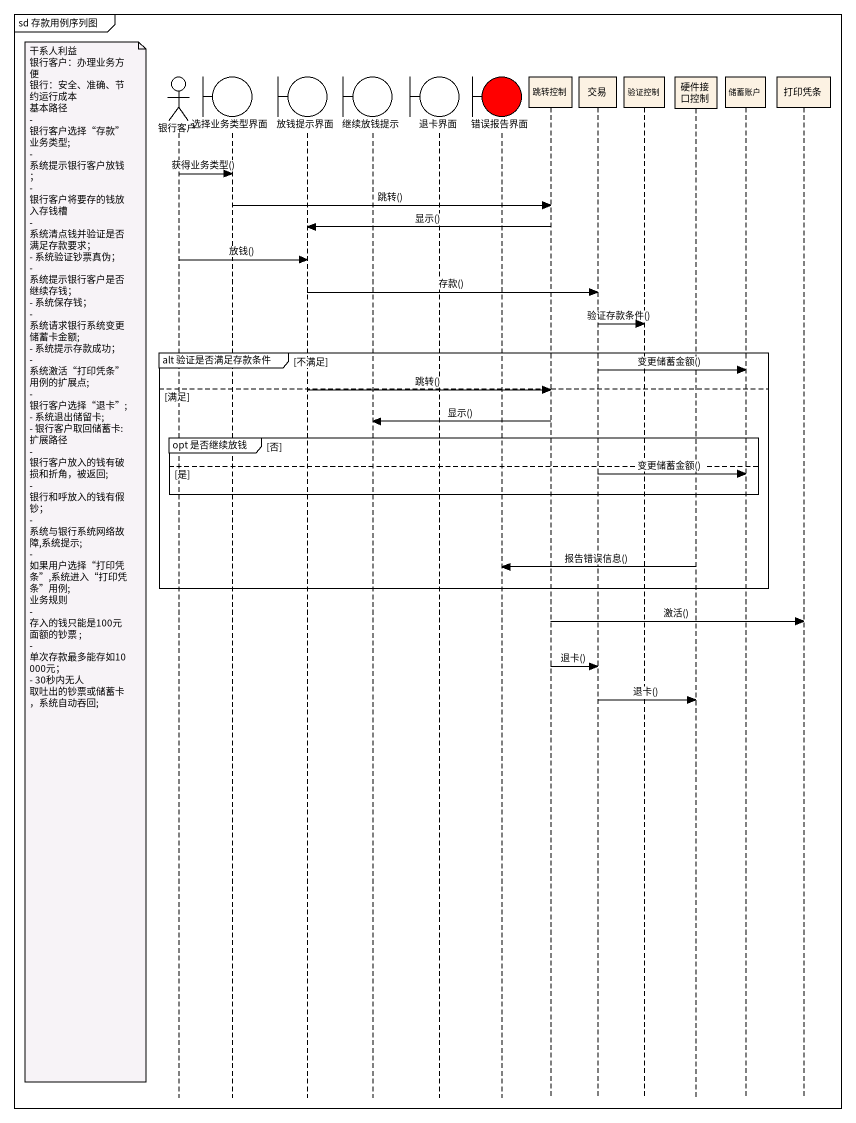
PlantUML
@startuml
mainframe sd 存款用例序列图
hide footbox
actor 银行客户
boundary 选择业务类型界面
boundary 放钱提示界面
boundary 继续放钱提示
boundary 退卡界面
boundary 错误报告界面 #FF0000
participant 跳转控制
participant 交易
participant 验证控制
participant 硬件接口控制
participant 储蓄账户
participant 打印凭条

银行客户 -> 选择业务类型界面 : 获得业务类型()
选择业务类型界面 -> 跳转控制 : 跳转()
跳转控制 -> 放钱提示界面 : 显示()
银行客户 -> 放钱提示界面 : 放钱()
放钱提示界面 -> 交易 : 存款()
交易 -> 验证控制 : 验证存款条件()
group alt 验证是否满足存款条件 [不满足]
  交易 -> 储蓄账户 : 变更储蓄金额()
else 满足
  放钱提示界面 -> 跳转控制 : 跳转()
  跳转控制 -> 继续放钱提示 : 显示()
  group opt 是否继续放钱 [否]
  else 是
    交易 -> 储蓄账户 : 变更储蓄金额()
  end
  note left of 银行客户
    干系人利益
    银行客户：办理业务方便
    银行：安全、准确、节约运行成本
    基本路径
    - 银行客户选择“存款”业务类型;
    - 系统提示银行客户放钱；
    - 银行客户将要存的钱放入存钱槽
    - 系统清点钱并验证是否满足存款要求；
    - 系统验证钞票真伪；
    - 系统提示银行客户是否继续存钱；
    - 系统保存钱；
    - 系统请求银行系统变更储蓄卡金额;
    - 系统提示存款成功；
    - 系统激活“打印凭条”用例的扩展点;
    - 银行客户选择“退卡”;
    - 系统退出储留卡;
    - 银行客户取回储蓄卡:
    扩展路径
    - 银行客户放入的钱有破损和折角，被返回;
    - 银行和呼放入的钱有假钞；
    - 系统与银行系统网络故障,系统提示;
    - 如果用户选择“打印凭条”,系统进入“打印凭条”用例;
    业务规则
    - 存入的钱只能是100元面额的钞票 ;
    - 单次存款最多能存如10000元；
    - 30秒内无人 取吐出的钞票或储蓄卡，系统自动吞回;
  end note
  硬件接口控制 -> 错误报告界面 : 报告错误信息()
end
跳转控制 -> 打印凭条 : 激活()
跳转控制 -> 交易 : 退卡()
交易 -> 硬件接口控制 : 退卡()
@enduml
